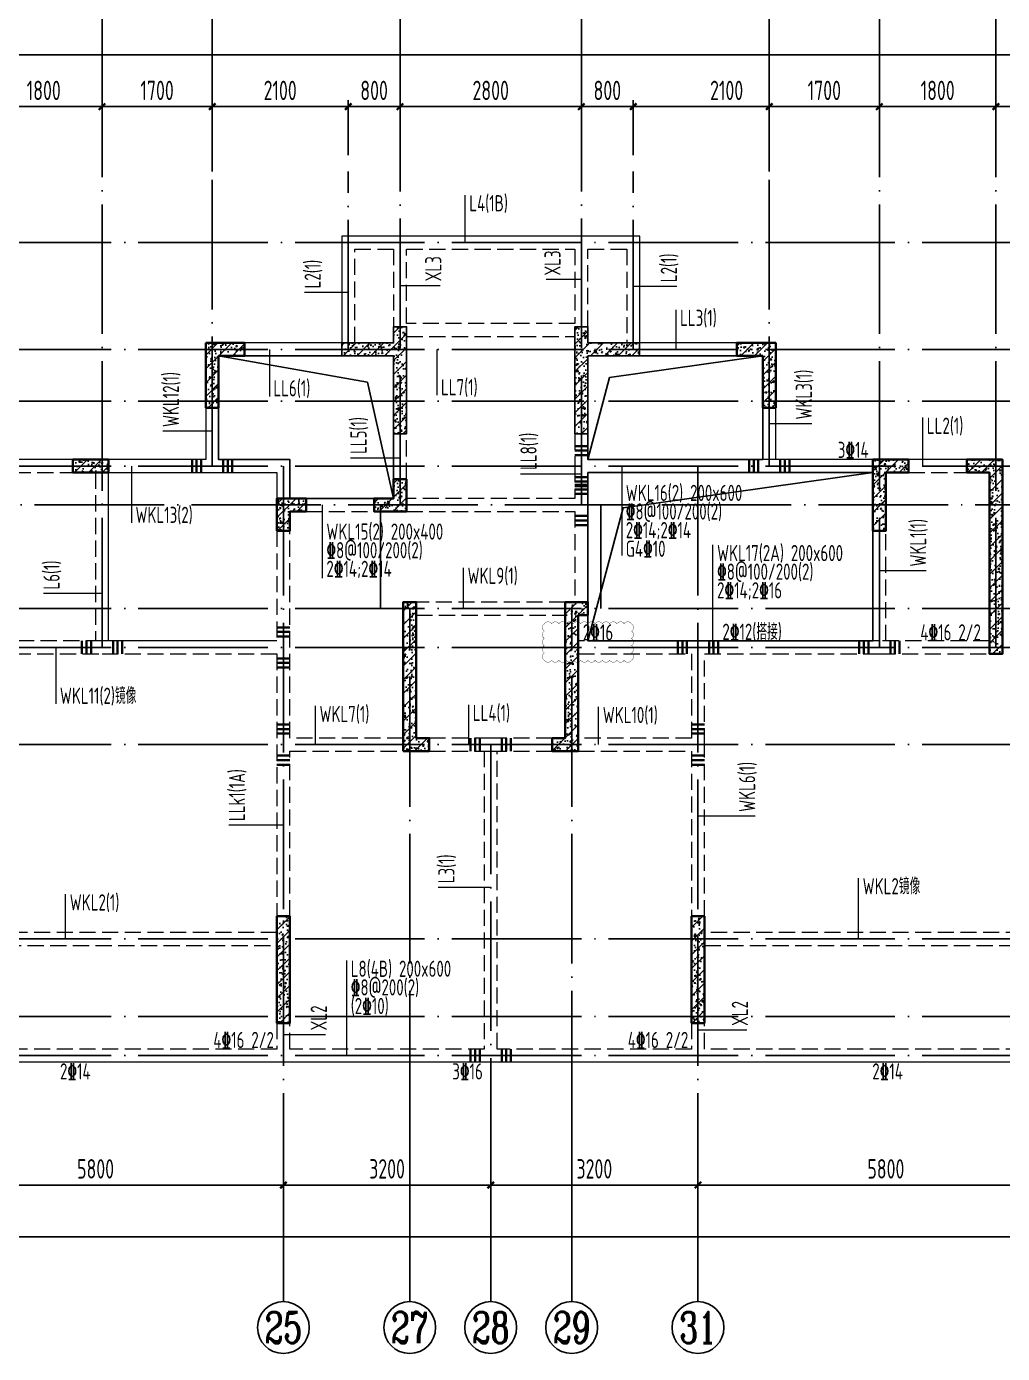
# Model space of a CAD drawing. Extents: x -1712635 to -854203, y -534641 to -21985.
# Drawn here: x -1101549 to -1086483, y -439141 to -418655 of the extents above; entities that cross this region are included whole.
import ezdxf
from ezdxf.enums import TextEntityAlignment as Align

# ---------------------------------------------------------------- set-up
doc = ezdxf.new("R2010")
doc.units = 0
doc.header["$LTSCALE"] = 1000
for name, pattern in [('__DASH', [0.35, 0.25, -0.1]), ('DASH', [0.35, 0.25, -0.1]), ('DOTE', [2.42, 2, -0.2, 0.02, -0.2])]:
    doc.linetypes.add(name, pattern=pattern)
doc.layers.get('0').update_dxf_attribs({"linetype": 'CONTINUOUS'})
doc.layers.get('Defpoints').update_dxf_attribs({"linetype": 'CONTINUOUS'})
for name, color, linetype in [('A-AXIS', 1, 'CONTINUOUS'), ('A-DOTE', 10, 'DOTE'), ('AXIS_NUM', 7, 'CONTINUOUS'), ('S-D洞口', 4, 'CONTINUOUS'), ('S-L主梁线', 4, 'DASH'), ('S-L梁编号', 6, 'CONTINUOUS'), ('S-L梁配筋', 7, 'CONTINUOUS'), ('S-Q墙填充', 252, 'CONTINUOUS'), ('S-Q墙实线', 6, 'CONTINUOUS'), ('S-Y一般标注', 3, 'CONTINUOUS'), ('S-Z柱填充', 252, 'CONTINUOUS'), ('S-Z柱实线', 6, 'CONTINUOUS')]:
    doc.layers.add(name, color=color, linetype=linetype)
doc.layers.add('审图修改', color=2, linetype='CONTINUOUS', plot=False)
doc.layers.add('梁附加箍筋', color=1, linetype='CONTINUOUS', lineweight=35)
doc.styles.add('TSSD_Axis', font='complex.shx', dxfattribs={"width": 0.7, "bigfont": 'hztxt.shx'})
doc.styles.add('TSSD_DIMENSION', font='Tssdeng.shx', dxfattribs={"width": 0.7, "bigfont": 'tssdchn.shx'})
doc.styles.add('TSSD_REIN', font='tssdeng.shx', dxfattribs={"width": 0.7, "height": 300, "bigfont": 'tssdchn.shx'})
doc.dimstyles.new('TSSD_100_100', dxfattribs={"dimtxt": 300, "dimasz": 100, "dimexe": 100, "dimexo": 250, "dimgap": 100, "dimtad": 1, "dimdec": 0, "dimzin": 0, "dimdsep": 46, "dimtxsty": 'TSSD_DIMENSION', "dimblk": 'ARCHTICK', "dimcen": 0, "dimdle": 100, "dimclrt": 7, "dimadec": 0, "dimazin": 0, "dimtfac": 1, "dimtdec": 0, "dimtix": 1, "dimtmove": 2, "dimatfit": 3, "dimldrblk": 'ARCHTICK', "dimfxl": 0, "dimtolj": 1, "dimtzin": 0, "dimarcsym": 0})
pattern_1 = [(50, (79242.38, 113232.59), (215.17805, -18.82564), [22.5, -247.5]), (355, (79242.38, 113232.6), (-41.6254, 225.6576), [18, -198]), (100.4514, (79260.31, 113231.02), (173.5528, 206.83186), [19.12206, -210.3426]), (46.1842, (79242.38, 113292.6), (320.1723, -49.6557), [33.75, -371.25]), (96.6356, (79269.06, 113288.45), (280.3988, 292.2354), [28.683, -315.5139]), (351.1842, (79242.38, 113292.6), (280.3986, 292.2356), [27, -297]), (21, (79272.38, 113277.59), (179.0721, -120.78567), [22.5, -247.5]), (326, (79272.38, 113277.6), (72.9946, 217.545), [18, -198]), (71.4514, (79287.3, 113267.52), (252.0668, 96.75915), [19.12206, -210.3426]), (37.5, (79242.38, 113232.59), (3.64796, 99.86816), [0, -195.6, 0, -201, 0, -198.75]), (7.5, (79242.38, 113232.59), (78.92086, 118.32351), [0, -114.6, 0, -191.1, 0, -75.75]), (327.5, (79175.48, 113232.59), (160.14673, -6.76646), [0, -75, 0, -234, 0, -310.5]), (317.5, (79145.48, 113232.59), (174.95585, 30.0315), [0, -97.5, 0, -155.4, 0, -220.5]), (45, (79242.38, 113232.59), (-106.066, 106.066), [])]
pattern_2 = [(50, (73980.54, 281268.66), (215.17805, -18.82564), [22.5, -247.5]), (355, (73980.54, 281268.66), (-41.6254, 225.65764), [18, -198]), (100.4514, (73998.48, 281267.1), (173.55281, 206.83186), [19.12206, -210.34263]), (46.1842, (73980.54, 281328.66), (320.1723, -49.6557), [33.75, -371.25]), (96.6356, (74007.23, 281324.53), (280.3988, 292.23536), [28.6831, -315.5139]), (351.1842, (73980.54, 281328.66), (280.3986, 292.2356), [27, -297]), (21, (74010.54, 281313.66), (179.07212, -120.78567), [22.5, -247.5]), (326, (74010.54, 281313.66), (72.9946, 217.54501), [18, -198]), (71.4514, (74025.47, 281303.6), (252.06679, 96.75915), [19.12206, -210.34263]), (37.5, (73980.544, 281268.66), (3.647957, 99.868156), [0, -195.6, 0, -201, 0, -198.75]), (7.5, (73980.54, 281268.66), (78.92086, 118.323514), [0, -114.6, 0, -191.1, 0, -75.75]), (327.5, (73913.644, 281268.66), (160.14673, -6.766462), [0, -75, 0, -234, 0, -310.5]), (317.5, (73883.64, 281268.66), (174.95585, 30.031495), [0, -97.5, 0, -155.4, 0, -220.5]), (45, (73980.54, 281268.66), (-106.06602, 106.06602), [])]

# ---------------------------------------------------------------- blocks, each defined once
blk = doc.blocks.new('_ArchTick')
at = {"color": 0, "const_width": 0.35}
blk.add_lwpolyline([(-0.5, -0.5), (0.5, 0.5)], dxfattribs=at)
blk = doc.blocks.new('*D130')
at = {"layer": 'Defpoints', "color": 0}
for p in [(36100, 19250), (34300, 18250), (36100, 18250)]:
    blk.add_point(p, dxfattribs=at)
at = {"layer": 'S-Y一般标注', "color": 0, "lineweight": -2}
for p, q in [((34300, 18500), (34300, 19350)), ((36100, 18500), (36100, 19350)), ((34200, 19250), (36200, 19250))]:
    blk.add_line(p, q, dxfattribs=at)
at = {"layer": 'S-Y一般标注', "color": 0, "lineweight": -2, "xscale": 100, "yscale": 100, "zscale": 100, "rotation": 180}
blk.add_blockref('_ArchTick', (34300, 19250), dxfattribs=at)
at = {"layer": 'S-Y一般标注', "color": 0, "lineweight": -2, "xscale": 100, "yscale": 100, "zscale": 100}
blk.add_blockref('_ArchTick', (36100, 19250), dxfattribs=at)
at = {"layer": 'S-Y一般标注', "color": 7, "insert": (35200, 19500), "char_height": 300, "attachment_point": 5, "style": 'TSSD_DIMENSION'}
blk.add_mtext('\\A1;1800', dxfattribs=at)
blk = doc.blocks.new('*D131')
at = {"layer": 'Defpoints', "color": 0}
for p in [(37800, 19250), (36100, 18250), (37800, 18250)]:
    blk.add_point(p, dxfattribs=at)
at = {"layer": 'S-Y一般标注', "color": 0, "lineweight": -2}
for p, q in [((36100, 18500), (36100, 19350)), ((37800, 18500), (37800, 19350)), ((36000, 19250), (37900, 19250))]:
    blk.add_line(p, q, dxfattribs=at)
at = {"layer": 'S-Y一般标注', "color": 0, "lineweight": -2, "xscale": 100, "yscale": 100, "zscale": 100, "rotation": 180}
blk.add_blockref('_ArchTick', (36100, 19250), dxfattribs=at)
at = {"layer": 'S-Y一般标注', "color": 0, "lineweight": -2, "xscale": 100, "yscale": 100, "zscale": 100}
blk.add_blockref('_ArchTick', (37800, 19250), dxfattribs=at)
at = {"layer": 'S-Y一般标注', "color": 7, "insert": (36950, 19500), "char_height": 300, "attachment_point": 5, "style": 'TSSD_DIMENSION'}
blk.add_mtext('\\A1;1700', dxfattribs=at)
blk = doc.blocks.new('*D132')
at = {"layer": 'Defpoints', "color": 0}
for p in [(40700, 19250), (39900, 18250), (40700, 18250)]:
    blk.add_point(p, dxfattribs=at)
at = {"layer": 'S-Y一般标注', "color": 0, "lineweight": -2}
for p, q in [((39900, 18500), (39900, 19350)), ((40700, 18500), (40700, 19350)), ((39800, 19250), (40800, 19250))]:
    blk.add_line(p, q, dxfattribs=at)
at = {"layer": 'S-Y一般标注', "color": 0, "lineweight": -2, "xscale": 100, "yscale": 100, "zscale": 100, "rotation": 180}
blk.add_blockref('_ArchTick', (39900, 19250), dxfattribs=at)
at = {"layer": 'S-Y一般标注', "color": 0, "lineweight": -2, "xscale": 100, "yscale": 100, "zscale": 100}
blk.add_blockref('_ArchTick', (40700, 19250), dxfattribs=at)
at = {"layer": 'S-Y一般标注', "color": 7, "insert": (40300, 19500), "char_height": 300, "attachment_point": 5, "style": 'TSSD_DIMENSION'}
blk.add_mtext('\\A1;800', dxfattribs=at)
blk = doc.blocks.new('*D133')
at = {"layer": 'Defpoints', "color": 0}
for p in [(43500, 19250), (40700, 18250), (43500, 18250)]:
    blk.add_point(p, dxfattribs=at)
at = {"layer": 'S-Y一般标注', "color": 0, "lineweight": -2}
for p, q in [((40700, 18500), (40700, 19350)), ((43500, 18500), (43500, 19350)), ((40600, 19250), (43600, 19250))]:
    blk.add_line(p, q, dxfattribs=at)
at = {"layer": 'S-Y一般标注', "color": 0, "lineweight": -2, "xscale": 100, "yscale": 100, "zscale": 100, "rotation": 180}
blk.add_blockref('_ArchTick', (40700, 19250), dxfattribs=at)
at = {"layer": 'S-Y一般标注', "color": 0, "lineweight": -2, "xscale": 100, "yscale": 100, "zscale": 100}
blk.add_blockref('_ArchTick', (43500, 19250), dxfattribs=at)
at = {"layer": 'S-Y一般标注', "color": 7, "insert": (42100, 19500), "char_height": 300, "attachment_point": 5, "style": 'TSSD_DIMENSION'}
blk.add_mtext('\\A1;2800', dxfattribs=at)
blk = doc.blocks.new('*D134')
at = {"layer": 'Defpoints', "color": 0}
for p in [(46400, 19250), (44300, 18250), (46400, 18250)]:
    blk.add_point(p, dxfattribs=at)
at = {"layer": 'S-Y一般标注', "color": 0, "lineweight": -2}
for p, q in [((44300, 18500), (44300, 19350)), ((46400, 18500), (46400, 19350)), ((44200, 19250), (46500, 19250))]:
    blk.add_line(p, q, dxfattribs=at)
at = {"layer": 'S-Y一般标注', "color": 0, "lineweight": -2, "xscale": 100, "yscale": 100, "zscale": 100, "rotation": 180}
blk.add_blockref('_ArchTick', (44300, 19250), dxfattribs=at)
at = {"layer": 'S-Y一般标注', "color": 0, "lineweight": -2, "xscale": 100, "yscale": 100, "zscale": 100}
blk.add_blockref('_ArchTick', (46400, 19250), dxfattribs=at)
at = {"layer": 'S-Y一般标注', "color": 7, "insert": (45742, 19500), "char_height": 300, "attachment_point": 5, "style": 'TSSD_DIMENSION'}
blk.add_mtext('\\A1;2100', dxfattribs=at)
blk = doc.blocks.new('*D135')
at = {"layer": 'Defpoints', "color": 0}
for p in [(48100, 19250), (46400, 18250), (48100, 18250)]:
    blk.add_point(p, dxfattribs=at)
at = {"layer": 'S-Y一般标注', "color": 0, "lineweight": -2}
for p, q in [((46400, 18500), (46400, 19350)), ((48100, 18500), (48100, 19350)), ((46300, 19250), (48200, 19250))]:
    blk.add_line(p, q, dxfattribs=at)
at = {"layer": 'S-Y一般标注', "color": 0, "lineweight": -2, "xscale": 100, "yscale": 100, "zscale": 100, "rotation": 180}
blk.add_blockref('_ArchTick', (46400, 19250), dxfattribs=at)
at = {"layer": 'S-Y一般标注', "color": 0, "lineweight": -2, "xscale": 100, "yscale": 100, "zscale": 100}
blk.add_blockref('_ArchTick', (48100, 19250), dxfattribs=at)
at = {"layer": 'S-Y一般标注', "color": 7, "insert": (47250, 19500), "char_height": 300, "attachment_point": 5, "style": 'TSSD_DIMENSION'}
blk.add_mtext('\\A1;1700', dxfattribs=at)
blk = doc.blocks.new('*D136')
at = {"layer": 'Defpoints', "color": 0}
for p in [(49900, 19250), (48100, 18250), (49900, 18250)]:
    blk.add_point(p, dxfattribs=at)
at = {"layer": 'S-Y一般标注', "color": 0, "lineweight": -2}
for p, q in [((48100, 18500), (48100, 19350)), ((49900, 18500), (49900, 19350)), ((48000, 19250), (50000, 19250))]:
    blk.add_line(p, q, dxfattribs=at)
at = {"layer": 'S-Y一般标注', "color": 0, "lineweight": -2, "xscale": 100, "yscale": 100, "zscale": 100, "rotation": 180}
blk.add_blockref('_ArchTick', (48100, 19250), dxfattribs=at)
at = {"layer": 'S-Y一般标注', "color": 0, "lineweight": -2, "xscale": 100, "yscale": 100, "zscale": 100}
blk.add_blockref('_ArchTick', (49900, 19250), dxfattribs=at)
at = {"layer": 'S-Y一般标注', "color": 7, "insert": (49000, 19500), "char_height": 300, "attachment_point": 5, "style": 'TSSD_DIMENSION'}
blk.add_mtext('\\A1;1800', dxfattribs=at)
blk = doc.blocks.new('*D137')
at = {"layer": 'Defpoints', "color": 0}
for p in [(52800, 19250), (49900, 18250), (52800, 18250)]:
    blk.add_point(p, dxfattribs=at)
at = {"layer": 'S-Y一般标注', "color": 0, "lineweight": -2}
for p, q in [((49900, 18500), (49900, 19350)), ((52800, 18500), (52800, 19350)), ((49800, 19250), (52900, 19250))]:
    blk.add_line(p, q, dxfattribs=at)
at = {"layer": 'S-Y一般标注', "color": 0, "lineweight": -2, "xscale": 100, "yscale": 100, "zscale": 100, "rotation": 180}
blk.add_blockref('_ArchTick', (49900, 19250), dxfattribs=at)
at = {"layer": 'S-Y一般标注', "color": 0, "lineweight": -2, "xscale": 100, "yscale": 100, "zscale": 100}
blk.add_blockref('_ArchTick', (52800, 19250), dxfattribs=at)
at = {"layer": 'S-Y一般标注', "color": 7, "insert": (51350, 19500), "char_height": 300, "attachment_point": 5, "style": 'TSSD_DIMENSION'}
blk.add_mtext('\\A1;2900', dxfattribs=at)
blk = doc.blocks.new('*D139')
at = {"layer": 'Defpoints', "color": 0}
for p in [(54600, 20050), (4600, 18250), (54600, 18250)]:
    blk.add_point(p, dxfattribs=at)
at = {"layer": 'S-Y一般标注', "color": 0, "lineweight": -2}
for p, q in [((4600, 18500), (4600, 20150)), ((54600, 18500), (54600, 20150)), ((4500, 20050), (54700, 20050))]:
    blk.add_line(p, q, dxfattribs=at)
at = {"layer": 'S-Y一般标注', "color": 0, "lineweight": -2, "xscale": 100, "yscale": 100, "zscale": 100, "rotation": 180}
blk.add_blockref('_ArchTick', (4600, 20050), dxfattribs=at)
at = {"layer": 'S-Y一般标注', "color": 0, "lineweight": -2, "xscale": 100, "yscale": 100, "zscale": 100}
blk.add_blockref('_ArchTick', (54600, 20050), dxfattribs=at)
at = {"layer": 'S-Y一般标注', "color": 7, "insert": (29600, 20300), "char_height": 300, "attachment_point": 5, "style": 'TSSD_DIMENSION'}
blk.add_mtext('\\A1;50000', dxfattribs=at)
blk = doc.blocks.new('*D152')
at = {"layer": 'Defpoints', "color": 0}
for p in [(39900, 19250), (37800, 18250), (39900, 18250)]:
    blk.add_point(p, dxfattribs=at)
at = {"layer": 'S-Y一般标注', "color": 0, "lineweight": -2}
for p, q in [((37800, 18500), (37800, 19350)), ((39900, 18500), (39900, 19350)), ((37700, 19250), (40000, 19250))]:
    blk.add_line(p, q, dxfattribs=at)
at = {"layer": 'S-Y一般标注', "color": 0, "lineweight": -2, "xscale": 100, "yscale": 100, "zscale": 100, "rotation": 180}
blk.add_blockref('_ArchTick', (37800, 19250), dxfattribs=at)
at = {"layer": 'S-Y一般标注', "color": 0, "lineweight": -2, "xscale": 100, "yscale": 100, "zscale": 100}
blk.add_blockref('_ArchTick', (39900, 19250), dxfattribs=at)
at = {"layer": 'S-Y一般标注', "color": 7, "insert": (38850, 19500), "char_height": 300, "attachment_point": 5, "style": 'TSSD_DIMENSION'}
blk.add_mtext('\\A1;2100', dxfattribs=at)
blk = doc.blocks.new('*D153')
at = {"layer": 'Defpoints', "color": 0}
for p in [(44300, 19250), (43500, 18250), (44300, 18250)]:
    blk.add_point(p, dxfattribs=at)
at = {"layer": 'S-Y一般标注', "color": 0, "lineweight": -2}
for p, q in [((43500, 18500), (43500, 19350)), ((44300, 18500), (44300, 19350)), ((43400, 19250), (44400, 19250))]:
    blk.add_line(p, q, dxfattribs=at)
at = {"layer": 'S-Y一般标注', "color": 0, "lineweight": -2, "xscale": 100, "yscale": 100, "zscale": 100, "rotation": 180}
blk.add_blockref('_ArchTick', (43500, 19250), dxfattribs=at)
at = {"layer": 'S-Y一般标注', "color": 0, "lineweight": -2, "xscale": 100, "yscale": 100, "zscale": 100}
blk.add_blockref('_ArchTick', (44300, 19250), dxfattribs=at)
at = {"layer": 'S-Y一般标注', "color": 7, "insert": (43900, 19500), "char_height": 300, "attachment_point": 5, "style": 'TSSD_DIMENSION'}
blk.add_mtext('\\A1;800', dxfattribs=at)
blk = doc.blocks.new('*D158')
at = {"layer": 'Defpoints', "color": 0}
for p in [(33100, 3600), (38900, 3600), (38900, 2600)]:
    blk.add_point(p, dxfattribs=at)
at = {"layer": 'S-Y一般标注', "color": 0, "lineweight": -2}
for p, q in [((33100, 3350), (33100, 2500)), ((38900, 3350), (38900, 2500)), ((33000, 2600), (39000, 2600))]:
    blk.add_line(p, q, dxfattribs=at)
at = {"layer": 'S-Y一般标注', "color": 0, "lineweight": -2, "xscale": 100, "yscale": 100, "zscale": 100, "rotation": 180}
blk.add_blockref('_ArchTick', (33100, 2600), dxfattribs=at)
at = {"layer": 'S-Y一般标注', "color": 0, "lineweight": -2, "xscale": 100, "yscale": 100, "zscale": 100}
blk.add_blockref('_ArchTick', (38900, 2600), dxfattribs=at)
at = {"layer": 'S-Y一般标注', "color": 7, "insert": (36000, 2850), "char_height": 300, "attachment_point": 5, "style": 'TSSD_DIMENSION'}
blk.add_mtext('\\A1;5800', dxfattribs=at)
blk = doc.blocks.new('ts_axno')
at = {"color": 0, "linetype": 'ByBlock', "lineweight": -2}
blk.add_circle((0, 0), 0.5, dxfattribs=at)
at = {"color": 0, "linetype": 'ByBlock', "lineweight": -2, "style": 'TSSD_Axis', "width": 0.7}
blk.add_attdef('A', text='', height=0.6, dxfattribs=at).set_placement((0, 0), align=Align.MIDDLE_CENTER)
blk = doc.blocks.new('*D159')
at = {"layer": 'Defpoints', "color": 0}
for p in [(42100, 3600), (45300, 3600), (45300, 2600)]:
    blk.add_point(p, dxfattribs=at)
at = {"layer": 'S-Y一般标注', "color": 0, "lineweight": -2}
for p, q in [((42100, 3350), (42100, 2500)), ((45300, 3350), (45300, 2500)), ((42000, 2600), (45400, 2600))]:
    blk.add_line(p, q, dxfattribs=at)
at = {"layer": 'S-Y一般标注', "color": 0, "lineweight": -2, "xscale": 100, "yscale": 100, "zscale": 100, "rotation": 180}
blk.add_blockref('_ArchTick', (42100, 2600), dxfattribs=at)
at = {"layer": 'S-Y一般标注', "color": 0, "lineweight": -2, "xscale": 100, "yscale": 100, "zscale": 100}
blk.add_blockref('_ArchTick', (45300, 2600), dxfattribs=at)
at = {"layer": 'S-Y一般标注', "color": 7, "insert": (43700, 2850), "char_height": 300, "attachment_point": 5, "style": 'TSSD_DIMENSION'}
blk.add_mtext('\\A1;3200', dxfattribs=at)
blk = doc.blocks.new('*D160')
at = {"layer": 'Defpoints', "color": 0}
for p in [(45300, 3600), (51100, 3600), (51100, 2600)]:
    blk.add_point(p, dxfattribs=at)
at = {"layer": 'S-Y一般标注', "color": 0, "lineweight": -2}
for p, q in [((45300, 3350), (45300, 2500)), ((51100, 3350), (51100, 2500)), ((45200, 2600), (51200, 2600))]:
    blk.add_line(p, q, dxfattribs=at)
at = {"layer": 'S-Y一般标注', "color": 0, "lineweight": -2, "xscale": 100, "yscale": 100, "zscale": 100, "rotation": 180}
blk.add_blockref('_ArchTick', (45300, 2600), dxfattribs=at)
at = {"layer": 'S-Y一般标注', "color": 0, "lineweight": -2, "xscale": 100, "yscale": 100, "zscale": 100}
blk.add_blockref('_ArchTick', (51100, 2600), dxfattribs=at)
at = {"layer": 'S-Y一般标注', "color": 7, "insert": (48200, 2850), "char_height": 300, "attachment_point": 5, "style": 'TSSD_DIMENSION'}
blk.add_mtext('\\A1;5800', dxfattribs=at)
blk = doc.blocks.new('*D162')
at = {"layer": 'Defpoints', "color": 0}
for p in [(4600, 3600), (54600, 3600), (54600, 1800)]:
    blk.add_point(p, dxfattribs=at)
at = {"layer": 'S-Y一般标注', "color": 0, "lineweight": -2}
for p, q in [((4600, 3350), (4600, 1700)), ((54600, 3350), (54600, 1700)), ((4500, 1800), (54700, 1800))]:
    blk.add_line(p, q, dxfattribs=at)
at = {"layer": 'S-Y一般标注', "color": 0, "lineweight": -2, "xscale": 100, "yscale": 100, "zscale": 100, "rotation": 180}
blk.add_blockref('_ArchTick', (4600, 1800), dxfattribs=at)
at = {"layer": 'S-Y一般标注', "color": 0, "lineweight": -2, "xscale": 100, "yscale": 100, "zscale": 100}
blk.add_blockref('_ArchTick', (54600, 1800), dxfattribs=at)
at = {"layer": 'S-Y一般标注', "color": 7, "insert": (29600, 2050), "char_height": 300, "attachment_point": 5, "style": 'TSSD_DIMENSION'}
blk.add_mtext('\\A1;50000', dxfattribs=at)
blk = doc.blocks.new('*D166')
at = {"layer": 'Defpoints', "color": 0}
for p in [(38900, 3600), (42100, 3600), (42100, 2600)]:
    blk.add_point(p, dxfattribs=at)
at = {"layer": 'S-Y一般标注', "color": 0, "lineweight": -2}
for p, q in [((38900, 3350), (38900, 2500)), ((42100, 3350), (42100, 2500)), ((38800, 2600), (42200, 2600))]:
    blk.add_line(p, q, dxfattribs=at)
at = {"layer": 'S-Y一般标注', "color": 0, "lineweight": -2, "xscale": 100, "yscale": 100, "zscale": 100, "rotation": 180}
blk.add_blockref('_ArchTick', (38900, 2600), dxfattribs=at)
at = {"layer": 'S-Y一般标注', "color": 0, "lineweight": -2, "xscale": 100, "yscale": 100, "zscale": 100}
blk.add_blockref('_ArchTick', (42100, 2600), dxfattribs=at)
at = {"layer": 'S-Y一般标注', "color": 7, "insert": (40500, 2850), "char_height": 300, "attachment_point": 5, "style": 'TSSD_DIMENSION'}
blk.add_mtext('\\A1;3200', dxfattribs=at)
blk = doc.blocks.new('20210807.15294921')
at = {"layer": 'S-Q墙填充'}
h = blk.add_hatch(dxfattribs=at)
h.set_pattern_fill('ARMORED', color=252, scale=30, style=0)
h.set_pattern_definition(pattern_2)
h.paths.add_polyline_path([(94516, 67840), (94516, 68190), (94316, 68190), (94316, 67940), (93516, 67940), (93516, 67740), (94316, 67740), (94316, 66540), (94516, 66540)])
h = blk.add_hatch(dxfattribs=at)
h.set_pattern_fill('ARMORED', color=252, scale=30, style=0)
h.set_pattern_definition(pattern_2)
h.paths.add_polyline_path([(97116, 67840), (97116, 66540), (97316, 66540), (97316, 67740), (98115, 67740), (98115, 67940), (97316, 67940), (97316, 68190), (97116, 68190)])
h = blk.add_hatch(dxfattribs=at)
h.set_pattern_fill('ARMORED', color=252, scale=30, style=0)
h.set_pattern_definition(pattern_1)
h.paths.add_polyline_path([(91416, 67940), (92016, 67940), (92016, 67740), (91616, 67740), (91616, 66940), (91416, 66940)])
h = blk.add_hatch(dxfattribs=at)
h.set_pattern_fill('ARMORED', color=252, scale=30, style=0)
h.set_pattern_definition(pattern_1)
h.paths.add_polyline_path([(100016, 66940), (100016, 67740), (99616, 67740), (99616, 67940), (100216, 67940), (100216, 66940)])
h = blk.add_hatch(dxfattribs=at)
h.set_pattern_fill('ARMORED', color=252, scale=30, style=0)
h.set_pattern_definition(pattern_1)
h.paths.add_polyline_path([(101916, 65940), (101916, 65040), (101716, 65040), (101716, 66140), (102266, 66140), (102266, 65940)])
h = blk.add_hatch(dxfattribs=at)
h.set_pattern_fill('ARMORED', color=252, scale=30, style=0)
h.set_pattern_definition(pattern_1)
h.paths.add_polyline_path([(103516, 65940), (103166, 65940), (103166, 66140), (103716, 66140), (103716, 63140), (103516, 63140)])
h = blk.add_hatch(dxfattribs=at)
h.set_pattern_fill('ARMORED', color=252, scale=30, style=0)
h.set_pattern_definition(pattern_1)
h.paths.add_polyline_path([(94466, 61640), (94466, 62790), (94466, 63240), (94466, 63940), (94666, 63940), (94666, 63240), (94666, 62790), (94666, 61840), (94866, 61840), (94866, 61640)])
h = blk.add_hatch(dxfattribs=at)
h.set_pattern_fill('ARMORED', color=252, scale=30, style=0)
h.set_pattern_definition(pattern_1)
h.paths.add_polyline_path([(96966, 63940), (97316, 63940), (97316, 63740), (97166, 63740), (97166, 63240), (97166, 62790), (97166, 61640), (96766, 61640), (96766, 61840), (96966, 61840), (96966, 62790), (96966, 63240)])
h = blk.add_hatch(dxfattribs=at)
h.set_pattern_fill('ARMORED', color=252, scale=30, style=0)
h.set_pattern_definition(pattern_1)
edge = h.paths.add_edge_path()
edge.add_line((92716, 59090), (92716, 57440))
edge.add_line((92716, 57440), (92516, 57440))
edge.add_line((92516, 57440), (92516, 59090))
h = blk.add_hatch(dxfattribs=at)
h.set_pattern_fill('ARMORED', color=252, scale=30, style=0)
h.set_pattern_definition(pattern_1)
edge = h.paths.add_edge_path()
edge.add_line((99116, 58740), (99116, 57440))
edge.add_line((99116, 57440), (98916, 57440))
edge.add_line((98916, 57440), (98916, 58740))
edge.add_line((98916, 58740), (98916, 59090))
edge.add_line((98916, 59090), (99116, 59090))
edge.add_line((99116, 59090), (99116, 58740))
at = {"layer": 'S-Z柱填充'}
h = blk.add_hatch(dxfattribs=at)
h.set_pattern_fill('ARMORED', color=252, scale=30, style=0)
h.set_pattern_definition(pattern_1)
h.paths.add_polyline_path([(89916, 66140), (89366, 66140), (89366, 65940), (89916, 65940)])
h = blk.add_hatch(dxfattribs=at)
h.set_pattern_fill('ARMORED', color=252, scale=30, style=0)
h.set_pattern_definition(pattern_1)
h.paths.add_polyline_path([(94516, 65840), (94316, 65840), (94316, 65540), (94016, 65540), (94016, 65340), (94516, 65340)])
h = blk.add_hatch(dxfattribs=at)
h.set_pattern_fill('ARMORED', color=252, scale=30, style=0)
h.set_pattern_definition(pattern_1)
h.paths.add_polyline_path([(92716, 65340), (92966, 65340), (92966, 65540), (92516, 65540), (92516, 65040), (92716, 65040)])
at = {"layer": 'S-D洞口', "color": 5}
for points in [[(91616, 67740), (94316, 67740), (94316, 65540), (93912, 67335), (91616, 67740), (91616, 66140), (92716, 66140), (92716, 65540), (94316, 65540)], [(97316, 66140), (100016, 66140), (100016, 67740), (97316, 67740), (97316, 66140), (97651, 67405), (100016, 67740)], [(97316, 63340), (101716, 63340), (101716, 65940), (97316, 65940), (97316, 63340), (97860, 65395), (101716, 65940)]]:
    blk.add_lwpolyline(points, dxfattribs=at)
at = {"layer": 'S-L主梁线', "linetype": 'ByBlock', "lineweight": 18}
for p, q in [((93516, 69590), (93516, 67940)), ((94416, 69590), (93516, 69590)), ((97216, 69590), (94416, 69590)), ((98116, 69590), (97216, 69590)), ((98116, 67940), (98116, 69590)), ((93516, 67940), (92016, 67940)), ((99616, 67940), (98115, 67940)), ((98115, 67740), (99616, 67740)), ((91416, 66940), (91416, 66140)), ((91616, 66140), (91616, 66940)), ((100016, 66940), (100016, 66140)), ((100216, 66140), (100216, 66940)), ((89366, 66140), (88466, 66140)), ((91416, 66140), (89916, 66140)), ((92716, 66140), (91616, 66140)), ((92716, 65540), (92716, 66140)), ((101716, 66140), (100116, 66140)), ((103166, 66140), (102266, 66140)), ((89916, 63340), (89916, 65940)), ((89916, 65940), (91516, 65940)), ((91516, 65940), (92516, 65940)), ((92516, 65940), (92516, 65540)), ((92516, 63340), (89816, 63340)), ((86066, 56840), (92616, 56840)), ((92616, 56840), (95816, 56840)), ((95816, 56840), (99016, 56840)), ((99016, 56840), (104816, 56840))]:
    blk.add_line(p, q, dxfattribs=at)
at = {"layer": 'S-L主梁线', "linetype": '__DASH', "lineweight": 18}
for p, q in [((93716, 69390), (94316, 69390)), ((93716, 67940), (93716, 69390)), ((94316, 69390), (94316, 68190)), ((94516, 69390), (97116, 69390)), ((94516, 68240), (94516, 69390)), ((97116, 69390), (97116, 68240)), ((97316, 69390), (97916, 69390)), ((97316, 68190), (97316, 69390)), ((97916, 69390), (97916, 67940)), ((97116, 68240), (94516, 68240)), ((94316, 68140), (94316, 68140)), ((94516, 68040), (97116, 68040)), ((92016, 67740), (93516, 67740)), ((94316, 66540), (94316, 65840)), ((94516, 65840), (94516, 66540)), ((97116, 66540), (97116, 66040)), ((97316, 66140), (97316, 66540)), ((97116, 66040), (97116, 65540)), ((100116, 66140), (97316, 66140)), ((88466, 65940), (89366, 65940)), ((89716, 65940), (89716, 63340)), ((97316, 65440), (97316, 65940)), ((97316, 65940), (100116, 65940)), ((100116, 65940), (101716, 65940)), ((102266, 65940), (103166, 65940)), ((94016, 65540), (92966, 65540)), ((97116, 65540), (94516, 65540)), ((97316, 63940), (97316, 65440)), ((92966, 65340), (94016, 65340)), ((94516, 65340), (97116, 65340)), ((97116, 65340), (97116, 63940)), ((92516, 65041), (92516, 63340)), ((92716, 63240), (92716, 65041)), ((101716, 65040), (101716, 63340)), ((101916, 63340), (101916, 65040)), ((96966, 63940), (94666, 63940)), ((94666, 63740), (96966, 63740)), ((89816, 63340), (88116, 63340)), ((99016, 63340), (97166, 63340)), ((101816, 63340), (99016, 63340)), ((103516, 63340), (101816, 63340)), ((88116, 63140), (89816, 63140)), ((89816, 63140), (92516, 63140)), ((92516, 63140), (92516, 61740)), ((92716, 61840), (92716, 63240)), ((97166, 63140), (98916, 63140)), ((98916, 63140), (98916, 61840)), ((99116, 63140), (101816, 63140)), ((99116, 61740), (99116, 63140)), ((101816, 63140), (103516, 63140)), ((92516, 61740), (92516, 59090)), ((94466, 61840), (92716, 61840)), ((95816, 61840), (94866, 61840)), ((96766, 61840), (95816, 61840)), ((98916, 61840), (97166, 61840)), ((99116, 59090), (99116, 61740)), ((92716, 59090), (92716, 61640)), ((92716, 61640), (94466, 61640)), ((94866, 61640), (95816, 61640)), ((95716, 61640), (95716, 57040)), ((95816, 61640), (96766, 61640)), ((95916, 57040), (95916, 61640)), ((97166, 61640), (98916, 61640)), ((98916, 61640), (98916, 59090)), ((92516, 58840), (86916, 58840)), ((104716, 58840), (99116, 58840)), ((86916, 58640), (92516, 58640)), ((99116, 58640), (104716, 58640)), ((92516, 57440), (92516, 57040)), ((92716, 57040), (92716, 57440)), ((98916, 57440), (98916, 57040)), ((99116, 57040), (99116, 57440)), ((92516, 57040), (86266, 57040)), ((95716, 57040), (92716, 57040)), ((98916, 57040), (95916, 57040)), ((104716, 57040), (99116, 57040))]:
    blk.add_line(p, q, dxfattribs=at)
at = {"layer": 'S-Q墙实线'}
blk.add_lwpolyline([(94516, 67840), (94516, 68190), (94316, 68190), (94316, 67940), (93516, 67940), (93516, 67740), (94316, 67740), (94316, 66540), (94516, 66540), (94516, 67840)], dxfattribs=at)
blk.add_lwpolyline([(97116, 67840), (97116, 66540), (97316, 66540), (97316, 67740), (98115, 67740), (98115, 67940), (97316, 67940), (97316, 68190), (97116, 68190)], close=True, dxfattribs=at)
at = {"layer": 'S-Q墙实线', "lineweight": 35}
for points in [[(91416, 67940), (92016, 67940), (92016, 67740), (91616, 67740), (91616, 66940), (91416, 66940)], [(100016, 66940), (100016, 67740), (99616, 67740), (99616, 67940), (100216, 67940), (100216, 66940)], [(101916, 65940), (101916, 65040), (101716, 65040), (101716, 66140), (102266, 66140), (102266, 65940)], [(103516, 65940), (103166, 65940), (103166, 66140), (103716, 66140), (103716, 63140), (103516, 63140)], [(94466, 61640), (94466, 62790), (94466, 63240), (94466, 63940), (94666, 63940), (94666, 63240), (94666, 62790), (94666, 61840), (94866, 61840), (94866, 61640)], [(96966, 63940), (97316, 63940), (97316, 63740), (97166, 63740), (97166, 63240), (97166, 62790), (97166, 61640), (96766, 61640), (96766, 61840), (96966, 61840), (96966, 62790), (96966, 63240)]]:
    blk.add_lwpolyline(points, close=True, dxfattribs=at)
for points in [[(92516, 58740), (92516, 59090), (92716, 59090), (92716, 58740)], [(98916, 58740), (98916, 59090), (99116, 59090), (99116, 58740)], [(92716, 58740), (92716, 57440), (92516, 57440), (92516, 58740)], [(99116, 58740), (99116, 57440), (98916, 57440), (98916, 58740)]]:
    blk.add_lwpolyline(points, dxfattribs=at)
at = {"layer": 'S-Z柱实线', "lineweight": 35}
for points in [[(89916, 66140), (89366, 66140), (89366, 65940), (89916, 65940)], [(94516, 65840), (94316, 65840), (94316, 65540), (94016, 65540), (94016, 65340), (94516, 65340)], [(92716, 65340), (92966, 65340), (92966, 65540), (92516, 65540), (92516, 65040), (92716, 65040)]]:
    blk.add_lwpolyline(points, close=True, dxfattribs=at)
blk = doc.blocks.new('20210726.16395156')
at = {"layer": 'A-AXIS'}
for p, q in [((36100, 18249.9), (36100, 21049.9)), ((37800, 18249.9), (37800, 21049.9)), ((40700, 18249.9), (40700, 21049.9)), ((43500, 18249.9), (43500, 21049.9)), ((46400, 18249.9), (46400, 21049.9)), ((48100, 18249.9), (48100, 21049.9)), ((49900, 18249.9), (49900, 21049.9)), ((38900, 3600.1), (38900, 800.1)), ((40850, 3600.2), (40850, 800.2)), ((42100, 3600), (42100, 800)), ((43350, 3600.3), (43350, 800.3)), ((45300, 3600), (45300, 800))]:
    blk.add_line(p, q, dxfattribs=at)
at = {"layer": 'A-DOTE'}
for p, q in [((36100, 10900), (36100, 18249.9)), ((37800, 13700), (37800, 18249.9)), ((39900, 15500), (39900, 18249.9)), ((40700, 13100.3), (40700, 18249.9)), ((43500, 13100.3), (43500, 18249.9)), ((44300, 15500), (44300, 18249.9)), ((46400, 13700), (46400, 18249.9)), ((48100, 10900), (48100, 18249.9)), ((49900, 10900), (49900, 18249.9)), ((55600, 17150), (3600, 17150)), ((55600, 15500), (3600, 15500)), ((55600, 14700), (3600, 14700)), ((55600, 13700), (3600, 13700)), ((38900.2, 13700), (38900, 3600)), ((45299.8, 13700), (45300, 3600)), ((3600, 13100.3), (55600, 13100.3)), ((40400, 11500), (40400, 13100)), ((43800, 11500), (43800, 13100)), ((55600, 11500), (3600, 11500)), ((40850, 3600.2), (40850, 11500)), ((43350, 3600.2), (43350, 11500)), ((55600, 10900), (3600, 10900)), ((55600, 9400), (3600, 9400)), ((42100, 9400), (42100, 3600)), ((55600, 6400), (3600, 6400)), ((55600, 5200), (3600, 5200)), ((55600, 4600), (3600, 4600))]:
    blk.add_line(p, q, dxfattribs=at)
at = {"layer": 'A-AXIS'}
ref = blk.add_blockref('ts_axno', (38900, 400.1), dxfattribs=dict(at, xscale=-800, yscale=800, zscale=800, rotation=180))
ref.add_attrib('17', '25', dxfattribs={"layer": 'AXIS_NUM', "height": 480, "style": 'TSSD_Axis', "width": 0.7}).set_placement((38900, 400.1), align=Align.MIDDLE_CENTER)
ref = blk.add_blockref('ts_axno', (40850, 400.2), dxfattribs=dict(at, xscale=-800, yscale=800, zscale=800, rotation=180))
ref.add_attrib('5', '27', dxfattribs={"layer": 'AXIS_NUM', "height": 480, "style": 'TSSD_Axis', "width": 0.7}).set_placement((40850, 400.2), align=Align.MIDDLE_CENTER)
ref = blk.add_blockref('ts_axno', (42100, 400), dxfattribs=dict(at, xscale=-800, yscale=800, zscale=800, rotation=180))
ref.add_attrib('19', '28', dxfattribs={"layer": 'AXIS_NUM', "height": 480, "style": 'TSSD_Axis', "width": 0.7}).set_placement((42100, 400), align=Align.MIDDLE_CENTER)
ref = blk.add_blockref('ts_axno', (43350, 400.3), dxfattribs=dict(at, xscale=-800, yscale=800, zscale=800, rotation=180))
ref.add_attrib('5', '29', dxfattribs={"layer": 'AXIS_NUM', "height": 480, "style": 'TSSD_Axis', "width": 0.7}).set_placement((43350, 400.3), align=Align.MIDDLE_CENTER)
ref = blk.add_blockref('ts_axno', (45300, 400), dxfattribs=dict(at, xscale=-800, yscale=800, zscale=800, rotation=180))
ref.add_attrib('19', '31', dxfattribs={"layer": 'AXIS_NUM', "height": 480, "style": 'TSSD_Axis', "width": 0.7}).set_placement((45300, 400), align=Align.MIDDLE_CENTER)
at = {"layer": 'S-Y一般标注'}
for base, p1, p2, picture, middle in [((54600, 20049.9), (4600, 18249.9), (54600, 18249.9), '*D139', (29600, 20299.9)), ((36100, 19249.9), (34300, 18249.9), (36100, 18249.9), '*D130', (35200, 19499.9)), ((37800, 19249.9), (36100, 18249.9), (37800, 18249.9), '*D131', (36950, 19499.9)), ((39900, 19249.9), (37800, 18249.9), (39900, 18249.9), '*D152', (38850, 19499.9)), ((40700, 19249.9), (39900, 18249.9), (40700, 18249.9), '*D132', (40300, 19499.9)), ((43500, 19249.9), (40700, 18249.9), (43500, 18249.9), '*D133', (42100, 19499.9)), ((44300, 19249.9), (43500, 18249.9), (44300, 18249.9), '*D153', (43900, 19499.9)), ((48100, 19249.9), (46400, 18249.9), (48100, 18249.9), '*D135', (47250, 19499.9)), ((49900, 19249.9), (48100, 18249.9), (49900, 18249.9), '*D136', (49000, 19499.9)), ((52800, 19249.9), (49900, 18249.9), (52800, 18249.9), '*D137', (51350, 19499.9)), ((54600, 1800), (4600, 3600), (54600, 3600), '*D162', (29600, 2050)), ((38900, 2600.1), (33100, 3600), (38900, 3600.1), '*D158', (36000, 2850.1)), ((42100, 2600.1), (38900, 3600.1), (42100, 3600.1), '*D166', (40500, 2850.1)), ((45300, 2600.1), (42100, 3600.1), (45300, 3600.1), '*D159', (43700, 2850.1)), ((51100, 2600), (45300, 3600), (51100, 3600), '*D160', (48200, 2850))]:
    dim = blk.add_linear_dim(base=base, p1=p1, p2=p2, dimstyle='TSSD_100_100', dxfattribs=at)
    dim.commit()
    dim.dimension.update_dxf_attribs({"geometry": picture, "text_midpoint": middle})
dim = blk.add_linear_dim(base=(46400, 19249.9), p1=(44300, 18249.9), p2=(46400, 18249.9), dimstyle='TSSD_100_100', dxfattribs=at)
dim.commit()
dim.dimension.update_dxf_attribs({"geometry": '*D134', "text_midpoint": (45741.9, 19499.9), "dimtype": 128})

msp = doc.modelspace()

# ---------------------------------------------------------------- linework, layer by layer
at = {"layer": 'S-L梁编号', "lineweight": 18}
for p, q in [((-1094776.33, -421991.35), (-1094776.33, -421258.43)), ((-1092983.48, -422562.91), (-1093526.08, -422562.91)), ((-1096583.32, -422761.06), (-1097257.55, -422761.06)), ((-1095783.28, -422651.6), (-1095163.66, -422651.6)), ((-1092183.23, -422664.1), (-1091509.27, -422664.1)), ((-1091522.45, -423641.46), (-1091522.45, -423028)), ((-1097800.54, -423641.46), (-1097800.54, -424364.71)), ((-1095213.27, -423641.46), (-1095213.27, -424349.12)), ((-1090083.47, -424785.12), (-1089425.25, -424785.12)), ((-1087713.07, -425441.46), (-1087713.07, -424693.89)), ((-1098683.47, -424901.38), (-1099446.12, -424901.38)), ((-1099929.68, -425441.46), (-1099929.68, -426319.57)), ((-1095783.48, -425317.04), (-1096549.19, -425317.04)), ((-1092361.71, -425441.46), (-1092361.71, -426823.63)), ((-1092983.47, -425563.73), (-1093924.33, -425563.73)), ((-1096982.94, -426041.19), (-1096982.94, -427172.07)), ((-1090952.18, -428241.46), (-1090952.18, -426658.94)), ((-1094803.43, -427641.46), (-1094803.43, -427009.82)), ((-1088383.48, -427055.83), (-1087661.1, -427055.83)), ((-1100383.47, -427410.76), (-1101288.03, -427410.76)), ((-1101096.86, -428241.46), (-1101096.86, -429112.44)), ((-1097089.01, -429741.46), (-1097089.01, -429143.47)), ((-1094721.78, -429741.46), (-1094721.78, -429127.48)), ((-1092716.87, -429741.46), (-1092716.87, -429159.47)), ((-1097583.47, -430984.89), (-1098426.95, -430984.89)), ((-1091183.49, -430843.32), (-1090300.45, -430843.32)), ((-1088704.69, -432741.46), (-1088704.69, -431802.64)), ((-1094383.49, -431945.37), (-1095192.64, -431945.37)), ((-1100945.17, -432741.46), (-1100945.17, -432052.75)), ((-1096606.74, -434541.35), (-1096606.74, -433076.82)), ((-1097583.46, -434216.98), (-1096931.63, -434216.98)), ((-1091183.49, -434147.25), (-1090430.99, -434147.25))]:
    msp.add_line(p, q, dxfattribs=at)
at = {"layer": '审图修改', "const_width": 5}
msp.add_lwpolyline([(-1093555.34, -427877.41, -0.57735027), (-1093443.3, -427877.41, -0.57735027), (-1093331.27, -427877.41, -0.57735027), (-1093219.23, -427877.41, -0.57735027), (-1093107.2, -427877.41, -0.57735027), (-1092995.16, -427877.41, -0.57735027), (-1092883.13, -427877.41, -0.57735027), (-1092771.09, -427877.41, -0.57735027), (-1092659.05, -427877.41, -0.57735027), (-1092547.02, -427877.41, -0.57735027), (-1092434.98, -427877.41, -0.57735027), (-1092322.95, -427877.41, -0.57735027), (-1092210.91, -427877.41, -0.57735027), (-1092210.91, -427989.44, -0.57735027), (-1092210.91, -428101.48, -0.57735027), (-1092210.91, -428213.51, -0.57735027), (-1092210.91, -428325.55, -0.57735027), (-1092210.91, -428437.59, -0.57735027), (-1092322.95, -428437.59, -0.57735027), (-1092434.98, -428437.59, -0.57735027), (-1092547.02, -428437.59, -0.57735027), (-1092659.05, -428437.59, -0.57735027), (-1092771.09, -428437.59, -0.57735027), (-1092883.13, -428437.59, -0.57735027), (-1092995.16, -428437.59, -0.57735027), (-1093107.2, -428437.59, -0.57735027), (-1093219.23, -428437.59, -0.57735027), (-1093331.27, -428437.59, -0.57735027), (-1093443.3, -428437.59, -0.57735027), (-1093555.34, -428437.59, -0.57735027), (-1093555.34, -428325.55, -0.57735027), (-1093555.34, -428213.51, -0.57735027), (-1093555.34, -428101.48, -0.57735027), (-1093555.34, -427989.44, -0.57735027), (-1093555.34, -427877.41, -0.57735027), (-1093555.34, -427877.41, -0.57735027)], format="xyb", dxfattribs=at)
at = {"layer": '梁附加箍筋', "lineweight": 35}
for p, q in [((-1092883.62, -425131.46), (-1093083.62, -425131.46)), ((-1092883.62, -425201.46), (-1093083.62, -425201.46)), ((-1092883.62, -425271.46), (-1093083.62, -425271.46)), ((-1098993.46, -425541.46), (-1098993.46, -425341.46)), ((-1098923.46, -425541.46), (-1098923.46, -425341.46)), ((-1098853.46, -425541.46), (-1098853.46, -425341.46)), ((-1098513.46, -425541.46), (-1098513.46, -425341.46)), ((-1098443.46, -425541.46), (-1098443.46, -425341.46)), ((-1098373.46, -425541.46), (-1098373.46, -425341.46)), ((-1090393.46, -425541.46), (-1090393.46, -425341.46)), ((-1090323.46, -425541.46), (-1090323.46, -425341.46)), ((-1090253.46, -425541.46), (-1090253.46, -425341.46)), ((-1089913.46, -425541.46), (-1089913.46, -425341.46)), ((-1089843.46, -425541.46), (-1089843.46, -425341.46)), ((-1089773.46, -425541.46), (-1089773.46, -425341.46)), ((-1092883.62, -425611.46), (-1093083.62, -425611.46)), ((-1092883.62, -425681.46), (-1093083.62, -425681.46)), ((-1092883.62, -425731.19), (-1093083.62, -425731.19)), ((-1092883.62, -425751.46), (-1093083.62, -425751.46)), ((-1092883.62, -425801.19), (-1093083.62, -425801.19)), ((-1092883.62, -425871.19), (-1093083.62, -425871.19)), ((-1092883.62, -426211.19), (-1093083.62, -426211.19)), ((-1092883.62, -426281.19), (-1093083.62, -426281.19)), ((-1092883.62, -426351.19), (-1093083.62, -426351.19)), ((-1097483.47, -427931.46), (-1097683.47, -427931.46)), ((-1100693.46, -428341.46), (-1100693.46, -428141.46)), ((-1100623.46, -428341.46), (-1100623.46, -428141.46)), ((-1100553.46, -428341.46), (-1100553.46, -428141.46)), ((-1100213.46, -428341.46), (-1100213.46, -428141.46)), ((-1100143.46, -428341.46), (-1100143.46, -428141.46)), ((-1100073.46, -428341.46), (-1100073.46, -428141.46)), ((-1097483.47, -428001.46), (-1097683.47, -428001.46)), ((-1097483.47, -428071.46), (-1097683.47, -428071.46)), ((-1091493.62, -428341.46), (-1091493.62, -428141.46)), ((-1091423.62, -428341.46), (-1091423.62, -428141.46)), ((-1091353.62, -428341.46), (-1091353.62, -428141.46)), ((-1091013.62, -428341.46), (-1091013.62, -428141.46)), ((-1090943.62, -428341.46), (-1090943.62, -428141.46)), ((-1090873.62, -428341.46), (-1090873.62, -428141.46)), ((-1088693.46, -428341.46), (-1088693.46, -428141.46)), ((-1088623.46, -428341.46), (-1088623.46, -428141.46)), ((-1088553.46, -428341.46), (-1088553.46, -428141.46)), ((-1088213.46, -428341.46), (-1088213.46, -428141.46)), ((-1088143.46, -428341.46), (-1088143.46, -428141.46)), ((-1088073.46, -428341.46), (-1088073.46, -428141.46)), ((-1097483.47, -428411.46), (-1097683.47, -428411.46)), ((-1097483.47, -428481.46), (-1097683.47, -428481.46)), ((-1097483.47, -428551.46), (-1097683.47, -428551.46)), ((-1097483.5, -429431.46), (-1097683.5, -429431.46)), ((-1097483.5, -429501.46), (-1097683.5, -429501.46)), ((-1097483.5, -429571.46), (-1097683.5, -429571.46)), ((-1091083.75, -429431.46), (-1091283.75, -429431.46)), ((-1091083.75, -429501.46), (-1091283.75, -429501.46)), ((-1091083.75, -429571.46), (-1091283.75, -429571.46)), ((-1094693.46, -429841.46), (-1094693.46, -429641.46)), ((-1094623.46, -429841.46), (-1094623.46, -429641.46)), ((-1094553.46, -429841.46), (-1094553.46, -429641.46)), ((-1094213.46, -429841.46), (-1094213.46, -429641.46)), ((-1094143.46, -429841.46), (-1094143.46, -429641.46)), ((-1094073.46, -429841.46), (-1094073.46, -429641.46)), ((-1097483.5, -429911.46), (-1097683.5, -429911.46)), ((-1097483.5, -429981.46), (-1097683.5, -429981.46)), ((-1091083.75, -429911.46), (-1091283.75, -429911.46)), ((-1091083.75, -429981.46), (-1091283.75, -429981.46)), ((-1097483.5, -430051.46), (-1097683.5, -430051.46)), ((-1091083.75, -430051.46), (-1091283.75, -430051.46)), ((-1094693.46, -434641.46), (-1094693.46, -434441.46)), ((-1094623.46, -434641.46), (-1094623.46, -434441.46)), ((-1094553.46, -434641.46), (-1094553.46, -434441.46)), ((-1094213.46, -434641.46), (-1094213.46, -434441.46)), ((-1094143.46, -434641.46), (-1094143.46, -434441.46)), ((-1094073.46, -434641.46), (-1094073.46, -434441.46))]:
    msp.add_line(p, q, dxfattribs=at)

# ---------------------------------------------------------------- block references
at = {"layer": 'A-DOTE'}
msp.add_blockref('20210726.16395156', (-1136483.47, -439141.51), dxfattribs=at)
at = {"layer": 'S-Q墙填充'}
msp.add_blockref('20210807.15294921', (-1190199.11, -491481.01), dxfattribs=at)

# ---------------------------------------------------------------- texts
at = {"layer": 'S-L梁编号', "color": 6, "style": 'TSSD_REIN', "width": 0.7}
for s, p in [('L4(1B)', (-1094713.83, -421508.43)), ('LL3(1)', (-1091459.95, -423278)), ('LL6(1)', (-1097738.04, -424364.71)), ('LL7(1)', (-1095150.77, -424349.12)), ('LL2(1)', (-1087650.57, -424943.89)), ('WKL16(2) 200x600', (-1092299.21, -425980.36)), ('WKL13(2)', (-1099867.18, -426319.57)), ('WKL15(2) 200x400', (-1096920.44, -426577.84)), ('WKL17(2A) 200x600', (-1090889.68, -426908.94)), ('WKL9(1)', (-1094740.93, -427259.82)), ('WKL11(2)镜像', (-1101034.36, -429112.44)), ('WKL7(1)', (-1097026.51, -429393.47)), ('LL4(1)', (-1094659.28, -429377.48)), ('WKL10(1)', (-1092654.37, -429409.47)), ('WKL2镜像', (-1088642.19, -432052.64)), ('WKL2(1)', (-1100882.67, -432302.75)), ('L8(4B) 200x600', (-1096544.24, -433326.82))]:
    msp.add_text(s, height=250, dxfattribs=at).set_placement(p)
for s, p in [('XL3', (-1095144.43, -422589.1)), ('XL3', (-1093304.93, -422500.41)), ('L2(1)', (-1091509.27, -422601.6)), ('L2(1)', (-1097007.55, -422698.56)), ('WKL12(1)', (-1099196.12, -424838.88)), ('WKL3(1)', (-1089425.25, -424722.62)), ('LL5(1)', (-1096299.19, -425254.54)), ('LL8(1)', (-1093674.33, -425501.23)), ('WKL1(1)', (-1087661.1, -426993.33)), ('L6(1)', (-1101038.03, -427348.26)), ('LLk1(1A)', (-1098176.95, -430922.39)), ('WKL6(1)', (-1090300.45, -430780.82)), ('L3(1)', (-1094942.64, -431882.87)), ('XL2', (-1096912.4, -434154.48)), ('XL2', (-1090411.75, -434084.75))]:
    msp.add_text(s, height=250, rotation=90, dxfattribs=at).set_placement(p)
at = {"layer": 'S-L梁配筋', "color": 1, "style": 'TSSD_REIN', "width": 0.7}
for s, p in [('3%%13214', (-1089025.86, -425316.43)), ('2%%13214;2%%13214', (-1092299.21, -426555.36)), ('2%%13216', (-1092960.35, -428132.8)), ('%%1328@200(2)', (-1096544.24, -433614.32))]:
    msp.add_text(s, height=250, dxfattribs=at).set_placement(p)
at = {"layer": 'S-L梁配筋', "color": 7, "style": 'TSSD_REIN', "width": 0.7}
for s, p in [('%%1328@100/200(2)', (-1092299.21, -426267.86)), ('%%1328@100/200(2)', (-1096920.44, -426865.34)), ('G4%%13210', (-1092299.21, -426842.86)), ('2%%13214;2%%13214', (-1096920.44, -427152.84)), ('%%1328@100/200(2)', (-1090889.68, -427196.44)), ('2%%13214;2%%13216', (-1090889.68, -427483.94)), ('2%%13212(搭接)', (-1090807.2, -428124.49)), ('4%%13216 2/2', (-1087750.74, -428132.8)), ('(2%%13210)', (-1096544.24, -433901.82)), ('2%%13214', (-1101032.5, -434911.68)), ('3%%13216', (-1094976.27, -434911.68)), ('2%%13214', (-1088493.16, -434911.68))]:
    msp.add_text(s, height=250, dxfattribs=at).set_placement(p)
for p in [(-1097730.69, -434426.22), (-1091333.49, -434426.22)]:
    msp.add_text('4%%13216 2/2', height=250, dxfattribs=at).set_placement(p, align=Align.RIGHT)

doc.saveas('drawing.dxf')
